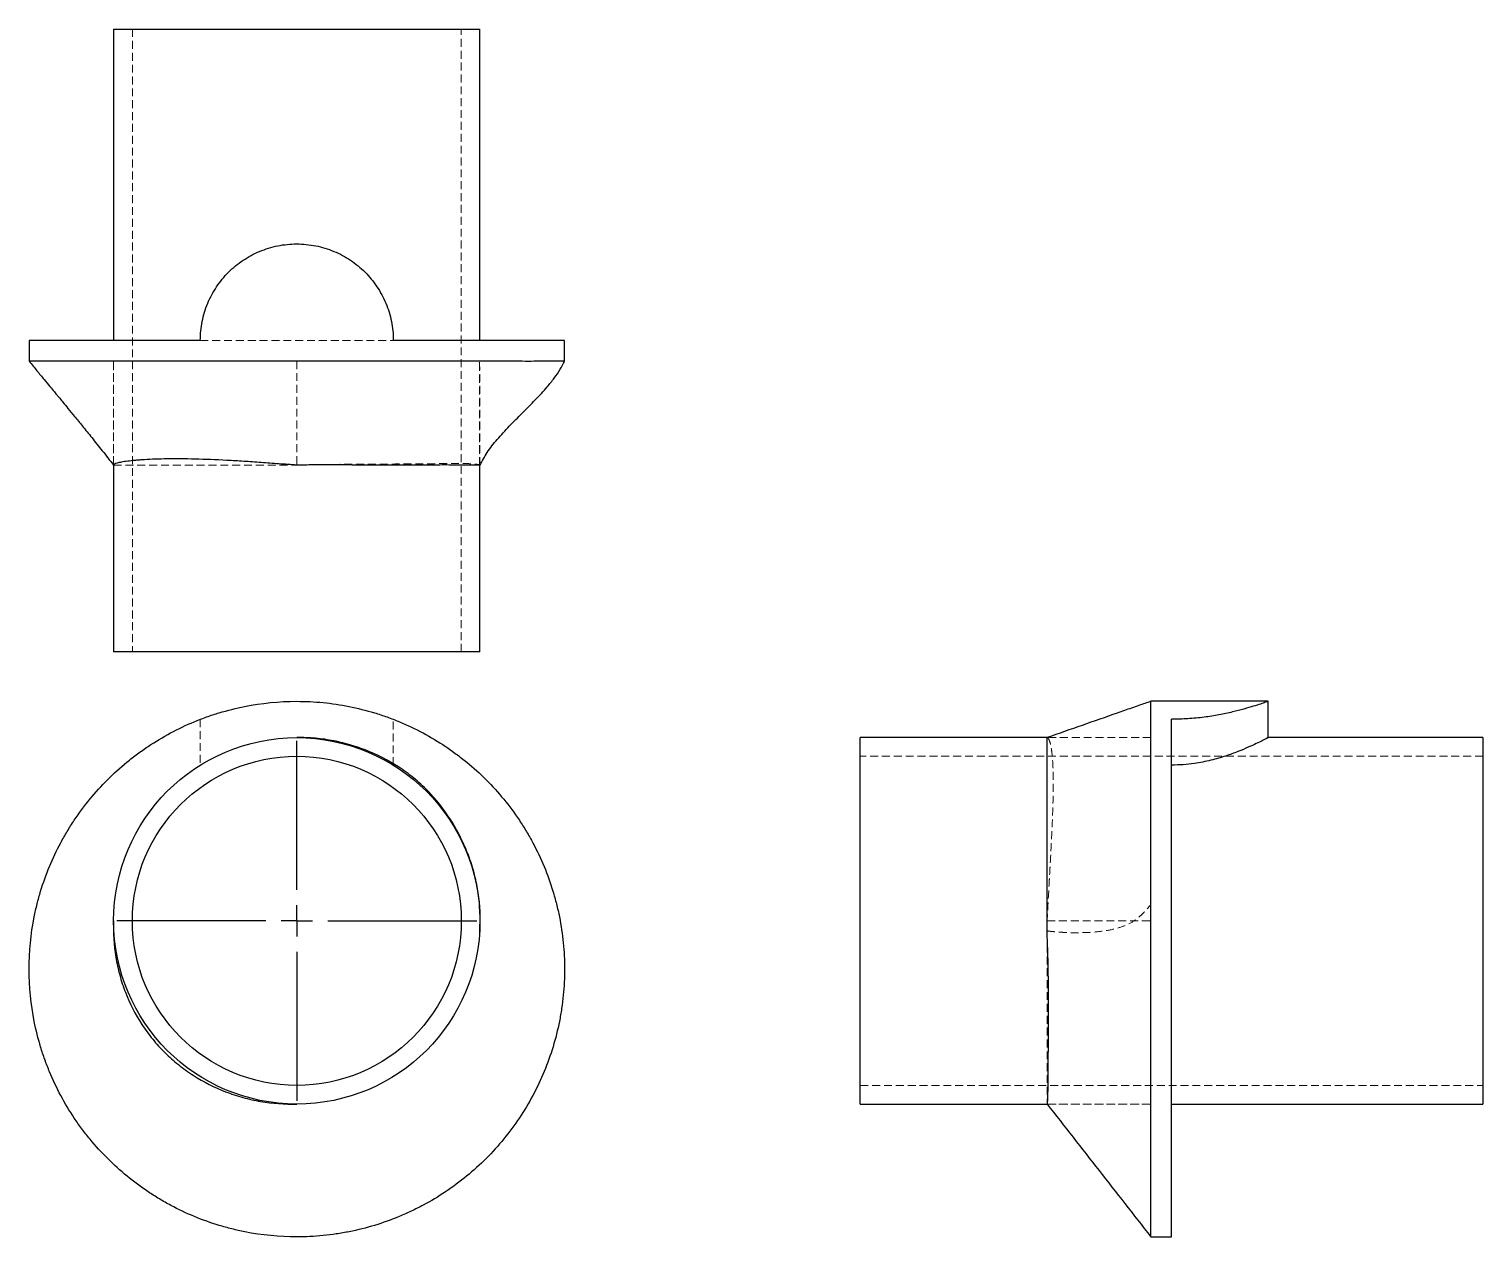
# Model space of a CAD drawing. Header units: millimetres. Extents: x 39 to 273, y 14 to 208.
import ezdxf

# ---------------------------------------------------------------- set-up
doc = ezdxf.new("R2010")
doc.units = ezdxf.units.MM
doc.linetypes.add('HIDDEN', pattern=[1.905, 1.27, -0.635])
doc.layers.add('10', color=7, linetype='Continuous')

# ---------------------------------------------------------------- blocks, each defined once
blk = doc.blocks.new('SW_CENTERMARKSYMBOL_0')
at = {"layer": '10', "color": 0}
for p, q in [((0, 5), (0, 28.92)), ((0, 0), (0, 2.5)), ((-5, 0), (-28.92, 0)), ((0, 0), (-2.5, 0)), ((0, 0), (0, -2.5)), ((0, 0), (2.5, 0)), ((5, 0), (28.92, 0)), ((0, -5), (0, -28.92))]:
    blk.add_line(p, q, dxfattribs=at)

msp = doc.modelspace()

# ---------------------------------------------------------------- linework, layer by layer
at = {"color": 7, "linetype": 'Continuous', "lineweight": 25}
for p, q in [((53.07, 208), (53.07, 158)), ((53.07, 208), (111.9, 208)), ((111.9, 158), (111.9, 208)), ((39.49, 158), (39.49, 154.67)), ((66.99, 158), (39.49, 158)), ((125.49, 158), (97.99, 158)), ((125.49, 154.66), (125.49, 158)), ((53.07, 138), (53.07, 138)), ((53.07, 137.99), (53.07, 108)), ((111.9, 108), (111.9, 138)), ((111.9, 108), (53.07, 108)), ((238.5, 100.06), (219.67, 100.06)), ((238.5, 94.2), (238.5, 100.06)), ((223, 14.06), (223, 97.17)), ((202.94, 94.23), (173, 94.23)), ((173, 64.81), (173, 94.23)), ((273, 94.23), (238.45, 94.23)), ((273, 94.23), (273, 64.81)), ((111.9, 65.95), (111.83, 67.45)), ((173, 35.4), (173, 64.81)), ((273, 64.81), (273, 35.4)), ((173, 35.4), (202.98, 35.4)), ((203, 35.41), (203, 35.4)), ((223, 35.4), (273, 35.4)), ((219.66, 14.06), (223, 14.06))]:
    msp.add_line(p, q, dxfattribs=at)
at = {"color": 7, "linetype": 'HIDDEN', "lineweight": 18}
for p, q in [((56.07, 208), (56.07, 108)), ((108.9, 108), (108.9, 208)), ((66.99, 158), (97.99, 158)), ((53.07, 154.67), (53.05, 137.9)), ((53.07, 138), (53.07, 154.67)), ((82.49, 154.67), (82.49, 138)), ((111.85, 137.88), (111.82, 154.25)), ((111.9, 138), (111.9, 151.92)), ((66.99, 97.17), (66.99, 89.81)), ((97.99, 89.81), (97.99, 97.17)), ((202.99, 94.23), (202.88, 94.19)), ((219.67, 94.23), (202.88, 94.23)), ((219.67, 94.23), (203, 94.23)), ((273, 91.23), (173, 91.23)), ((111.84, 62.88), (111.93, 65.31)), ((111.86, 63.15), (111.86, 63.21)), ((203, 64.81), (219.67, 64.81)), ((173, 38.4), (273, 38.4)), ((219.67, 35.4), (203, 35.4)), ((203, 35.39), (219.67, 35.4))]:
    msp.add_line(p, q, dxfattribs=at)
at = {"color": 7, "linetype": 'HIDDEN', "lineweight": 18, "flags": 128}
for points in [[(82.49, 94.23), (82.49, 94.23)], [(53.07, 64.81), (53.07, 64.81)], [(82.49, 35.4), (82.49, 35.4)]]:
    msp.add_lwpolyline(points, dxfattribs=at)
at = {"color": 7, "linetype": 'Continuous', "lineweight": 25}
for radius in [29.42, 26.42]:
    msp.add_circle((82.49, 64.81), radius, dxfattribs=at)
for points, knots in [([(66.99, 158), (66.99, 159.03), (67.09, 160.05), (67.39, 161.54), (67.51, 162.03), (67.81, 163.01), (67.98, 163.5), (68.57, 164.9), (69.05, 165.79), (69.89, 167.04), (70.19, 167.45), (70.83, 168.23), (71.17, 168.6), (72.23, 169.67), (73.01, 170.31), (74.7, 171.44), (75.59, 171.92), (76.98, 172.5), (77.46, 172.67), (78.43, 172.97), (78.93, 173.1), (80.44, 173.4), (81.45, 173.5), (82.98, 173.5), (83.49, 173.48), (84.52, 173.37), (85.03, 173.3), (86.52, 173), (87.49, 172.7), (88.91, 172.12), (89.37, 171.9), (90.26, 171.42), (90.69, 171.16), (91.53, 170.6), (91.93, 170.3), (92.71, 169.66), (93.09, 169.32), (94.16, 168.25), (94.79, 167.48), (95.63, 166.22), (95.9, 165.79), (96.38, 164.89), (96.6, 164.44), (97.18, 163.04), (97.48, 162.07), (97.78, 160.57), (97.86, 160.05), (97.96, 159.03), (97.99, 158.52), (97.99, 158)], [0, 0, 0, 0, 0.0625, 0.0625, 0.09375, 0.09375, 0.125, 0.125, 0.1875, 0.1875, 0.21875, 0.21875, 0.25, 0.25, 0.3125, 0.3125, 0.375, 0.375, 0.40625, 0.40625, 0.4375, 0.4375, 0.5, 0.5, 0.53125, 0.53125, 0.5625, 0.5625, 0.625, 0.625, 0.65625, 0.65625, 0.6875, 0.6875, 0.71875, 0.71875, 0.75, 0.75, 0.8125, 0.8125, 0.84375, 0.84375, 0.875, 0.875, 0.9375, 0.9375, 0.96875, 0.96875, 1, 1, 1, 1]), ([(39.49, 154.67), (39.91, 154.16), (40.71, 153.18), (41.83, 151.82), (42.76, 150.7), (43.47, 149.84), (44, 149.21), (44.45, 148.66), (45.02, 147.97), (45.81, 147.01), (46.86, 145.73), (48.13, 144.17), (49.61, 142.33), (51.28, 140.25), (52.45, 138.76), (53.05, 137.99)], [0, 0, 0, 0, 0.092364, 0.175968, 0.24354, 0.295119, 0.33078, 0.357753, 0.396233, 0.45705, 0.534735, 0.628919, 0.73918, 0.865095, 1, 1, 1, 1]), ([(82.49, 154.67), (81.3, 154.67), (78.91, 154.67), (75.33, 154.67), (71.76, 154.67), (68.27, 154.66), (64.91, 154.67), (61.68, 154.67), (58.56, 154.67), (55.62, 154.66), (52.9, 154.67), (50.38, 154.67), (48.06, 154.67), (46, 154.67), (44.21, 154.67), (42.69, 154.67), (41.45, 154.67), (40.6, 154.67), (40.06, 154.67), (39.73, 154.67), (39.53, 154.67), (39.5, 154.67), (39.49, 154.67)], [0, 0, 0, 0, 0.052926, 0.105851, 0.160314, 0.214778, 0.267704, 0.320631, 0.375096, 0.42956, 0.482487, 0.535414, 0.589878, 0.644343, 0.697269, 0.750196, 0.80466, 0.859124, 0.894141, 0.929158, 0.964607, 1, 1, 1, 1]), ([(125.46, 154.66), (125.45, 154.66), (125.44, 154.65), (125.07, 154.66), (124.39, 154.68), (123.42, 154.68), (122.16, 154.67), (120.6, 154.65), (118.77, 154.65), (116.7, 154.67), (114.39, 154.69), (111.83, 154.67), (109.06, 154.65), (106.12, 154.66), (103.02, 154.67), (99.75, 154.67), (96.38, 154.66), (92.99, 154.65), (89.56, 154.66), (86.05, 154.67), (83.67, 154.67), (82.49, 154.67)], [0, 0, 0, 0, 0.037592, 0.092114, 0.146636, 0.199619, 0.252601, 0.307123, 0.361645, 0.414606, 0.467567, 0.522067, 0.576567, 0.629543, 0.682519, 0.737032, 0.791545, 0.842958, 0.894371, 0.947185, 1, 1, 1, 1]), ([(111.94, 137.99), (112.29, 138.67), (113.03, 140.1), (114.7, 142.16), (116.62, 144.26), (118.7, 146.34), (120.78, 148.43), (122.52, 150.3), (123.86, 151.95), (124.81, 153.31), (125.26, 154.23), (125.47, 154.65)], [0, 0, 0, 0, 0.110315, 0.233518, 0.363284, 0.49698, 0.631129, 0.762297, 0.846807, 0.928573, 1, 1, 1, 1]), ([(82.49, 138), (81.52, 138.06), (80.55, 138.12), (78.65, 138.26), (77.7, 138.33), (75.83, 138.47), (74.9, 138.53), (73.05, 138.65), (72.14, 138.7), (69.46, 138.84), (67.77, 138.91), (65.37, 138.97), (64.6, 138.98), (63.09, 138.99), (62.38, 138.99), (60.34, 138.96), (59.12, 138.92), (57.78, 138.84), (57.52, 138.82), (57.02, 138.79), (56.78, 138.77), (56.1, 138.7), (55.69, 138.66), (54.95, 138.57), (54.63, 138.52), (54.21, 138.44), (54.08, 138.42), (53.84, 138.36), (53.73, 138.34), (53.26, 138.21), (53.07, 138.1), (53.07, 138)], [0, 0, 0, 0, 0.0625, 0.0625, 0.125, 0.125, 0.1875, 0.1875, 0.25, 0.25, 0.375, 0.375, 0.4375, 0.4375, 0.5, 0.5, 0.625, 0.625, 0.65625, 0.65625, 0.6875, 0.6875, 0.75, 0.75, 0.8125, 0.8125, 0.84375, 0.84375, 0.875, 0.875, 1, 1, 1, 1]), ([(111.84, 138), (111.84, 138), (111.81, 138), (111.6, 138), (111.19, 138), (110.59, 137.99), (109.78, 137.99), (108.8, 137.99), (107.62, 138), (106.25, 138.01), (104.68, 138), (102.92, 137.99), (101.02, 137.99), (99.04, 137.99), (96.98, 138), (94.81, 138), (92.51, 138), (90.13, 138.01), (87.64, 138.02), (85.08, 138.01), (83.35, 138), (82.49, 138)], [0, 0, 0, 0, 0.001992, 0.050736, 0.099483, 0.15294, 0.206399, 0.26121, 0.31602, 0.373056, 0.43009, 0.488946, 0.547796, 0.601868, 0.655944, 0.711579, 0.767216, 0.824495, 0.881769, 0.940886, 1, 1, 1, 1]), ([(82.49, 100.06), (79.65, 100.06), (76.85, 99.78), (72.73, 98.96), (71.37, 98.62), (69.34, 98.01), (68.67, 97.79), (67.33, 97.31), (66.67, 97.05), (63.42, 95.71), (60.95, 94.39), (58.03, 92.44), (57.45, 92.03), (56.32, 91.19), (55.76, 90.75), (54.11, 89.4), (53.07, 88.46), (50.1, 85.48), (48.32, 83.32), (46.35, 80.38), (45.97, 79.78), (45.24, 78.56), (44.89, 77.95), (43.9, 76.09), (43.3, 74.82), (42.23, 72.23), (41.75, 70.91), (41.14, 68.9), (40.95, 68.22), (40.61, 66.84), (40.45, 66.15), (39.76, 62.68), (39.48, 59.86), (39.49, 54.18), (39.77, 51.39), (40.59, 47.27), (40.93, 45.91), (41.55, 43.88), (41.77, 43.21), (42.25, 41.87), (42.51, 41.21), (43.86, 37.96), (45.18, 35.49), (47.13, 32.57), (47.54, 32), (48.38, 30.86), (48.82, 30.3), (50.17, 28.66), (51.12, 27.62), (54.09, 24.65), (56.26, 22.87), (59.2, 20.91), (59.8, 20.53), (61.02, 19.8), (61.63, 19.45), (63.49, 18.46), (64.76, 17.86), (67.35, 16.79), (68.67, 16.32), (70.69, 15.71), (71.37, 15.52), (72.74, 15.17), (73.44, 15.02), (76.9, 14.33), (79.69, 14.06), (83.9, 14.06), (85.31, 14.13), (87.42, 14.34), (88.13, 14.43), (89.52, 14.64), (90.22, 14.76), (93.66, 15.44), (96.34, 16.26), (99.6, 17.61), (100.24, 17.89), (101.52, 18.5), (102.16, 18.82), (104.03, 19.82), (105.23, 20.54), (108.72, 22.88), (110.89, 24.66), (113.9, 27.67), (114.85, 28.72), (116.63, 30.89), (117.47, 32.01), (119.02, 34.34), (119.74, 35.55), (121.07, 38.03), (121.68, 39.32), (123.3, 43.23), (124.11, 45.91), (124.8, 49.36), (124.92, 50.05), (125.12, 51.45), (125.21, 52.15), (125.42, 54.27), (125.49, 55.68), (125.49, 58.48), (125.42, 59.88), (125.14, 62.67), (124.94, 64.06), (124.52, 66.14), (124.37, 66.83), (124.02, 68.21), (123.83, 68.89), (123.22, 70.91), (122.75, 72.23), (121.68, 74.81), (121.08, 76.08), (120.08, 77.94), (119.74, 78.56), (119.01, 79.77), (118.63, 80.37), (117.45, 82.13), (116.61, 83.26), (114.83, 85.43), (113.89, 86.47), (111.91, 88.45), (110.87, 89.4), (109.23, 90.74), (108.66, 91.18), (107.53, 92.02), (106.95, 92.43), (105.2, 93.6), (104, 94.32), (101.53, 95.64), (100.26, 96.24), (98.31, 97.05), (97.65, 97.31), (96.32, 97.78), (95.64, 98.01), (93.61, 98.62), (92.25, 98.96), (89.5, 99.51), (88.11, 99.72), (85.32, 99.99), (83.91, 100.06), (82.49, 100.06)], [0, 0, 0, 0, 0.03125, 0.03125, 0.046875, 0.046875, 0.054688, 0.054688, 0.0625, 0.0625, 0.09375, 0.09375, 0.101563, 0.101563, 0.109375, 0.109375, 0.125, 0.125, 0.15625, 0.15625, 0.164063, 0.164063, 0.171875, 0.171875, 0.1875, 0.1875, 0.203125, 0.203125, 0.210938, 0.210938, 0.21875, 0.21875, 0.25, 0.25, 0.28125, 0.28125, 0.296875, 0.296875, 0.304687, 0.304687, 0.3125, 0.3125, 0.34375, 0.34375, 0.351562, 0.351562, 0.359375, 0.359375, 0.375, 0.375, 0.40625, 0.40625, 0.414062, 0.414062, 0.421875, 0.421875, 0.4375, 0.4375, 0.453125, 0.453125, 0.460937, 0.460937, 0.46875, 0.46875, 0.5, 0.5, 0.515625, 0.515625, 0.523437, 0.523437, 0.53125, 0.53125, 0.5625, 0.5625, 0.570312, 0.570312, 0.578125, 0.578125, 0.59375, 0.59375, 0.625, 0.625, 0.640625, 0.640625, 0.65625, 0.65625, 0.671875, 0.671875, 0.6875, 0.6875, 0.71875, 0.71875, 0.726562, 0.726562, 0.734375, 0.734375, 0.75, 0.75, 0.765625, 0.765625, 0.78125, 0.78125, 0.789062, 0.789062, 0.796875, 0.796875, 0.8125, 0.8125, 0.828125, 0.828125, 0.835937, 0.835937, 0.84375, 0.84375, 0.859375, 0.859375, 0.875, 0.875, 0.890625, 0.890625, 0.898437, 0.898437, 0.90625, 0.90625, 0.921875, 0.921875, 0.9375, 0.9375, 0.945312, 0.945312, 0.953125, 0.953125, 0.96875, 0.96875, 0.984375, 0.984375, 1, 1, 1, 1]), ([(219.67, 100.06), (219.03, 99.84), (217.99, 99.48), (216.19, 98.85), (211.27, 97.12), (206.75, 95.54), (202.99, 94.23)], [0, 0, 0, 0, 0.114326, 0.186689, 0.324184, 1, 1, 1, 1]), ([(219.66, 14.1), (219.66, 14.09), (219.67, 14.05), (219.67, 14.31), (219.67, 14.86), (219.66, 15.72), (219.66, 16.89), (219.67, 18.34), (219.67, 20.06), (219.67, 22.03), (219.66, 24.28), (219.66, 26.76), (219.67, 29.43), (219.67, 32.29), (219.67, 35.36), (219.66, 38.59), (219.66, 41.91), (219.67, 45.34), (219.68, 48.89), (219.68, 52.5), (219.66, 56.1), (219.65, 59.72), (219.66, 63.34), (219.68, 66.92), (219.68, 70.4), (219.67, 73.79), (219.65, 77.09), (219.65, 80.24), (219.67, 83.2), (219.69, 85.97), (219.67, 88.57), (219.65, 90.94), (219.66, 93.04), (219.67, 94.9), (219.67, 96.5), (219.66, 97.81), (219.65, 98.81), (219.66, 99.52), (219.67, 99.98), (219.67, 100.03), (219.67, 100.06)], [0, 0, 0, 0, 0.009684, 0.036914, 0.063377, 0.089839, 0.117071, 0.144302, 0.170764, 0.197227, 0.224458, 0.251689, 0.27815, 0.304612, 0.331843, 0.359073, 0.385535, 0.411996, 0.439227, 0.466457, 0.492916, 0.519375, 0.546603, 0.573831, 0.600291, 0.62675, 0.653979, 0.681207, 0.707655, 0.734104, 0.761321, 0.788538, 0.814994, 0.84145, 0.868674, 0.895898, 0.921573, 0.947249, 0.973624, 1, 1, 1, 1]), ([(238.44, 100.04), (238.45, 100.05), (238.49, 100.06), (238.09, 99.91), (237.32, 99.65), (236.16, 99.27), (234.66, 98.82), (232.81, 98.34), (230.65, 97.87), (228.63, 97.55), (226.92, 97.36), (225.19, 97.21), (223.86, 97.19), (223, 97.17)], [0, 0, 0, 0, 0.054028, 0.153276, 0.255334, 0.35611, 0.459523, 0.565726, 0.674885, 0.782878, 0.838667, 0.894454, 1, 1, 1, 1]), ([(111.86, 63.2), (112, 65.21), (111.92, 67.21), (111.56, 69.68), (111.48, 70.18), (111.28, 71.16), (111.17, 71.66), (110.8, 73.12), (110.51, 74.08), (109.83, 75.95), (109.44, 76.87), (108.58, 78.68), (108.11, 79.56), (106.54, 82.15), (105.33, 83.74), (103.3, 85.92), (102.58, 86.61), (101.44, 87.6), (101.05, 87.92), (100.25, 88.53), (99.85, 88.83), (97.79, 90.24), (96.03, 91.19), (93.26, 92.35), (92.31, 92.69), (90.39, 93.27), (89.42, 93.52), (87.47, 93.9), (86.48, 94.04), (84.5, 94.21), (83.5, 94.25), (82.49, 94.23)], [0, 0, 0, 0, 0.125, 0.125, 0.15625, 0.15625, 0.1875, 0.1875, 0.25, 0.25, 0.3125, 0.3125, 0.375, 0.375, 0.5, 0.5, 0.5625, 0.5625, 0.59375, 0.59375, 0.625, 0.625, 0.75, 0.75, 0.8125, 0.8125, 0.875, 0.875, 0.9375, 0.9375, 1, 1, 1, 1]), ([(203, 63.2), (203, 63.89), (203, 65.29), (203, 67.4), (203, 69.51), (203, 71.68), (202.99, 73.88), (202.99, 76.11), (202.99, 78.28), (203, 80.42), (203.01, 82.48), (203, 84.47), (202.99, 86.33), (202.99, 87.98), (202.99, 89.42), (203, 90.66), (203, 91.73), (203, 92.64), (203.01, 93.36), (203.02, 93.89), (203.01, 94.19), (203, 94.21), (203, 94.21)], [0, 0, 0, 0, 0.044075, 0.088151, 0.133246, 0.178344, 0.2278, 0.277257, 0.327966, 0.378674, 0.43144, 0.484205, 0.538656, 0.5931, 0.643125, 0.693154, 0.744624, 0.796097, 0.849088, 0.902075, 0.956767, 1, 1, 1, 1]), ([(238.45, 94.2), (238.47, 94.21), (238.52, 94.24), (238.22, 94.08), (237.6, 93.76), (236.62, 93.28), (235.33, 92.68), (233.68, 91.98), (231.67, 91.25), (229.73, 90.68), (228.01, 90.3), (226.53, 90.05), (224.85, 89.85), (223.62, 89.83), (223, 89.81)], [0, 0, 0, 0, 0.033198, 0.126297, 0.222048, 0.31653, 0.413283, 0.517403, 0.62413, 0.735671, 0.793404, 0.851129, 0.924865, 1, 1, 1, 1]), ([(53.07, 64.81), (52.99, 62.85), (53.11, 60.91), (53.5, 58.5), (53.6, 58.02), (53.8, 57.07), (53.92, 56.59), (54.3, 55.17), (54.6, 54.25), (55.65, 51.53), (56.54, 49.81), (57.88, 47.76), (58.16, 47.36), (58.73, 46.57), (59.03, 46.18), (59.96, 45.05), (60.61, 44.34), (61.98, 42.97), (62.71, 42.33), (64.23, 41.11), (65.04, 40.54), (67.5, 38.95), (69.23, 38.08), (71.5, 37.2), (71.96, 37.03), (72.89, 36.72), (73.36, 36.58), (74.77, 36.19), (75.72, 35.98), (78.59, 35.49), (80.52, 35.35), (82.49, 35.4)], [0, 0, 0, 0, 0.125, 0.125, 0.15625, 0.15625, 0.1875, 0.1875, 0.25, 0.25, 0.375, 0.375, 0.40625, 0.40625, 0.4375, 0.4375, 0.5, 0.5, 0.5625, 0.5625, 0.625, 0.625, 0.75, 0.75, 0.78125, 0.78125, 0.8125, 0.8125, 0.875, 0.875, 1, 1, 1, 1]), ([(203, 35.4), (203.04, 35.4), (203.07, 35.57), (203.11, 36.09), (203.12, 36.31), (203.14, 36.83), (203.14, 37.14), (203.16, 38.17), (203.16, 39.02), (203.17, 40.51), (203.17, 41.05), (203.18, 42.2), (203.18, 42.81), (203.21, 44.72), (203.23, 46.11), (203.25, 48.37), (203.25, 49.16), (203.25, 50.77), (203.25, 51.59), (203.23, 54.1), (203.21, 55.85), (203.15, 58.57), (203.12, 59.49), (203.06, 61.33), (203.03, 62.26), (203, 63.2)], [0, 0, 0, 0, 0.125, 0.125, 0.1875, 0.1875, 0.25, 0.25, 0.375, 0.375, 0.4375, 0.4375, 0.5, 0.5, 0.625, 0.625, 0.6875, 0.6875, 0.75, 0.75, 0.875, 0.875, 0.9375, 0.9375, 1, 1, 1, 1]), ([(202.99, 35.4), (205.77, 31.84), (211.33, 24.74), (216.88, 17.63), (219.65, 14.09)], [0, 0, 0, 0, 0.501031, 1, 1, 1, 1])]:
    msp.add_open_spline(points, degree=3, knots=knots, dxfattribs=at)
at = {"color": 7, "linetype": 'HIDDEN', "lineweight": 18}
for points, knots in [([(77.69, 154.67), (78.5, 154.67), (80.52, 154.66), (82.96, 154.66), (84.57, 154.67), (84.96, 154.67)], [0, 0, 0, 0, 0.335325, 0.839896, 1, 1, 1, 1]), ([(111.86, 138), (111.86, 138.17), (111.86, 138.51), (111.85, 139.02), (111.85, 139.54), (111.85, 140.07), (111.84, 140.6), (111.84, 141.15), (111.84, 141.7), (111.84, 142.27), (111.84, 143.63), (111.85, 145.65), (111.87, 148.17), (111.89, 150.25), (111.91, 151.69), (111.9, 152.67), (111.88, 153.33), (111.85, 154), (111.81, 154.43), (111.79, 154.67)], [0, 0, 0, 0, 0.028111, 0.056627, 0.085555, 0.114904, 0.144681, 0.174891, 0.205542, 0.23664, 0.26819, 0.431858, 0.572798, 0.688141, 0.789579, 0.837801, 0.889683, 0.938409, 1, 1, 1, 1]), ([(53.06, 138), (53.1, 138), (53.18, 138), (53.48, 138), (53.96, 138), (54.64, 138), (55.55, 138), (56.67, 138), (57.96, 138), (59.39, 138), (60.95, 138), (62.67, 138), (64.52, 138), (66.46, 138), (68.49, 138), (70.62, 138), (72.86, 138), (75.17, 138), (77.57, 138), (80.01, 138), (81.66, 138), (82.49, 138)], [0, 0, 0, 0, 0.046921, 0.094852, 0.142781, 0.196812, 0.25084, 0.306591, 0.362341, 0.414131, 0.46592, 0.519245, 0.572574, 0.624032, 0.675491, 0.728312, 0.781134, 0.835106, 0.889078, 0.944539, 1, 1, 1, 1]), ([(82.49, 138), (84.36, 138.04), (86.21, 138.07), (88.93, 138.11), (89.83, 138.12), (91.62, 138.14), (92.51, 138.14), (95.1, 138.16), (96.75, 138.16), (99.09, 138.17), (99.85, 138.17), (101.33, 138.18), (102.03, 138.18), (104.05, 138.21), (105.27, 138.23), (106.9, 138.25), (107.41, 138.25), (108.35, 138.25), (108.78, 138.25), (109.95, 138.23), (110.57, 138.21), (111.25, 138.15), (111.43, 138.12), (111.71, 138.06), (111.81, 138.03), (111.86, 138)], [0, 0, 0, 0, 0.125, 0.125, 0.1875, 0.1875, 0.25, 0.25, 0.375, 0.375, 0.4375, 0.4375, 0.5, 0.5, 0.625, 0.625, 0.6875, 0.6875, 0.75, 0.75, 0.875, 0.875, 0.9375, 0.9375, 1, 1, 1, 1]), ([(203, 94.23), (203.06, 94.23), (203.12, 94.18), (203.26, 93.99), (203.33, 93.85), (203.47, 93.48), (203.53, 93.25), (203.65, 92.69), (203.7, 92.36), (203.84, 91.26), (203.91, 90.36), (203.97, 88.76), (203.98, 88.18), (203.99, 86.95), (203.99, 86.3), (203.96, 84.27), (203.92, 82.79), (203.84, 80.78), (203.82, 80.37), (203.79, 79.54), (203.77, 79.12), (203.7, 77.84), (203.66, 76.98), (203.57, 75.21), (203.52, 74.3), (203.44, 72.93), (203.42, 72.46), (203.36, 71.52), (203.34, 71.05), (203.21, 68.67), (203.1, 66.75), (203, 64.81)], [0, 0, 0, 0, 0.0625, 0.0625, 0.125, 0.125, 0.1875, 0.1875, 0.25, 0.25, 0.375, 0.375, 0.4375, 0.4375, 0.5, 0.5, 0.625, 0.625, 0.65625, 0.65625, 0.6875, 0.6875, 0.75, 0.75, 0.8125, 0.8125, 0.84375, 0.84375, 0.875, 0.875, 1, 1, 1, 1]), ([(203, 63.2), (203.17, 63.18), (203.51, 63.13), (204.02, 63.08), (204.54, 63.03), (205.07, 62.99), (205.6, 62.96), (206.15, 62.93), (206.7, 62.91), (207.27, 62.9), (208.63, 62.9), (210.65, 62.98), (213.17, 63.31), (215.25, 63.89), (216.69, 64.6), (217.67, 65.33), (218.33, 65.94), (219, 66.65), (219.43, 67.16), (219.67, 67.44)], [0, 0, 0, 0, 0.028111, 0.056627, 0.085555, 0.114904, 0.144681, 0.174891, 0.205542, 0.23664, 0.26819, 0.431858, 0.572798, 0.688141, 0.789579, 0.837801, 0.889683, 0.938409, 1, 1, 1, 1]), ([(111.86, 63.2), (111.86, 63.14), (111.85, 63.01), (111.84, 62.92), (111.84, 62.91), (111.84, 62.91)], [0, 0, 0, 0, 0.340686, 0.696431, 1, 1, 1, 1]), ([(203, 64.81), (203, 64.11), (203, 62.72), (203, 60.61), (203, 58.51), (203, 56.33), (203, 54.1), (203, 51.84), (203, 49.64), (203, 47.58), (203, 45.69), (203, 43.95), (203, 42.34), (203, 40.88), (203, 39.59), (203, 38.47), (203, 37.51), (203, 36.7), (203, 36.08), (203, 35.64), (203, 35.5), (203, 35.44)], [0, 0, 0, 0, 0.047325, 0.09465, 0.142994, 0.191336, 0.245832, 0.300326, 0.356557, 0.412788, 0.465024, 0.517258, 0.571043, 0.624831, 0.676733, 0.728635, 0.781911, 0.835188, 0.889624, 0.944062, 1, 1, 1, 1])]:
    msp.add_open_spline(points, degree=3, knots=knots, dxfattribs=at)

# ---------------------------------------------------------------- block references
at = {"layer": '10'}
msp.add_blockref('SW_CENTERMARKSYMBOL_0', (82.49, 64.81), dxfattribs=at)

doc.saveas('drawing.dxf')
